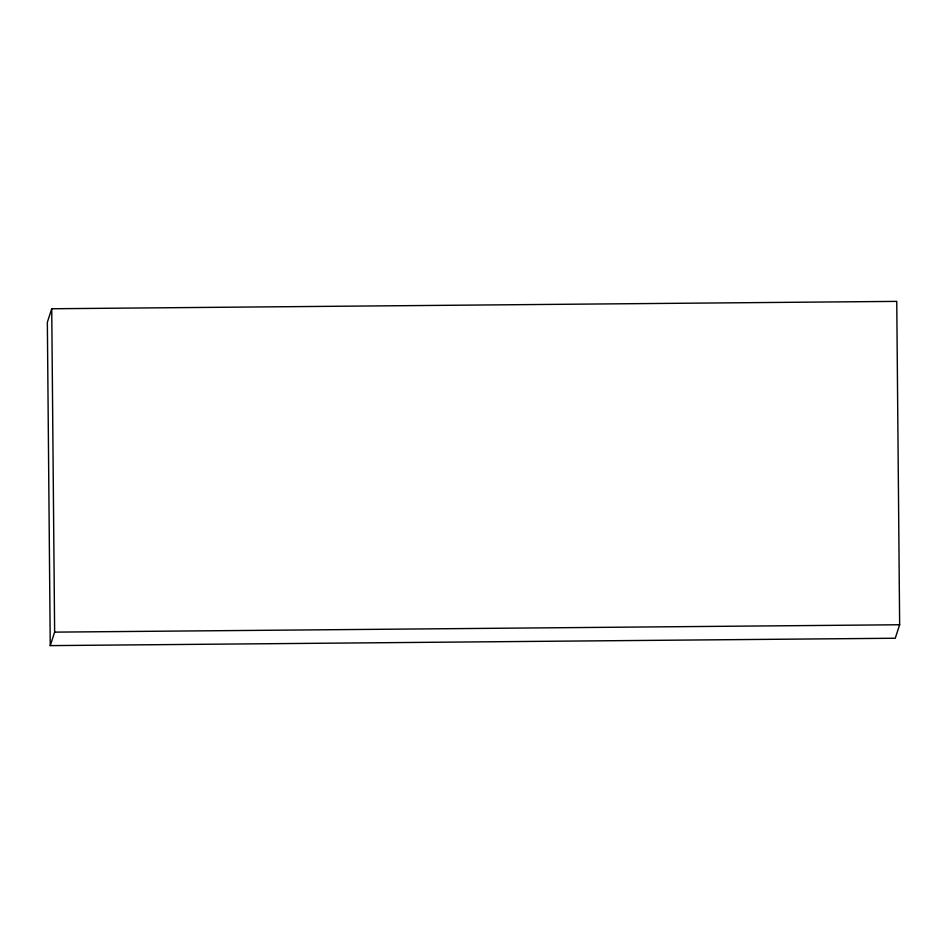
<?xml version="1.0" encoding="UTF-8"?>
<svg xmlns="http://www.w3.org/2000/svg" width="947" height="947" viewBox="0 0 947 947"><rect width="100%" height="100%" fill="white"/><g stroke="black" fill="none" stroke-linecap="round" stroke-linejoin="round"><path stroke-width="1.42" d="M51.73 308.758L47.35 322.24L50.25 645.617L895.27 638.242L899.65 624.76L896.75 301.383L51.73 308.758L54.63 632.134L50.25 645.617M54.63 632.134L899.65 624.76"/></g></svg>
